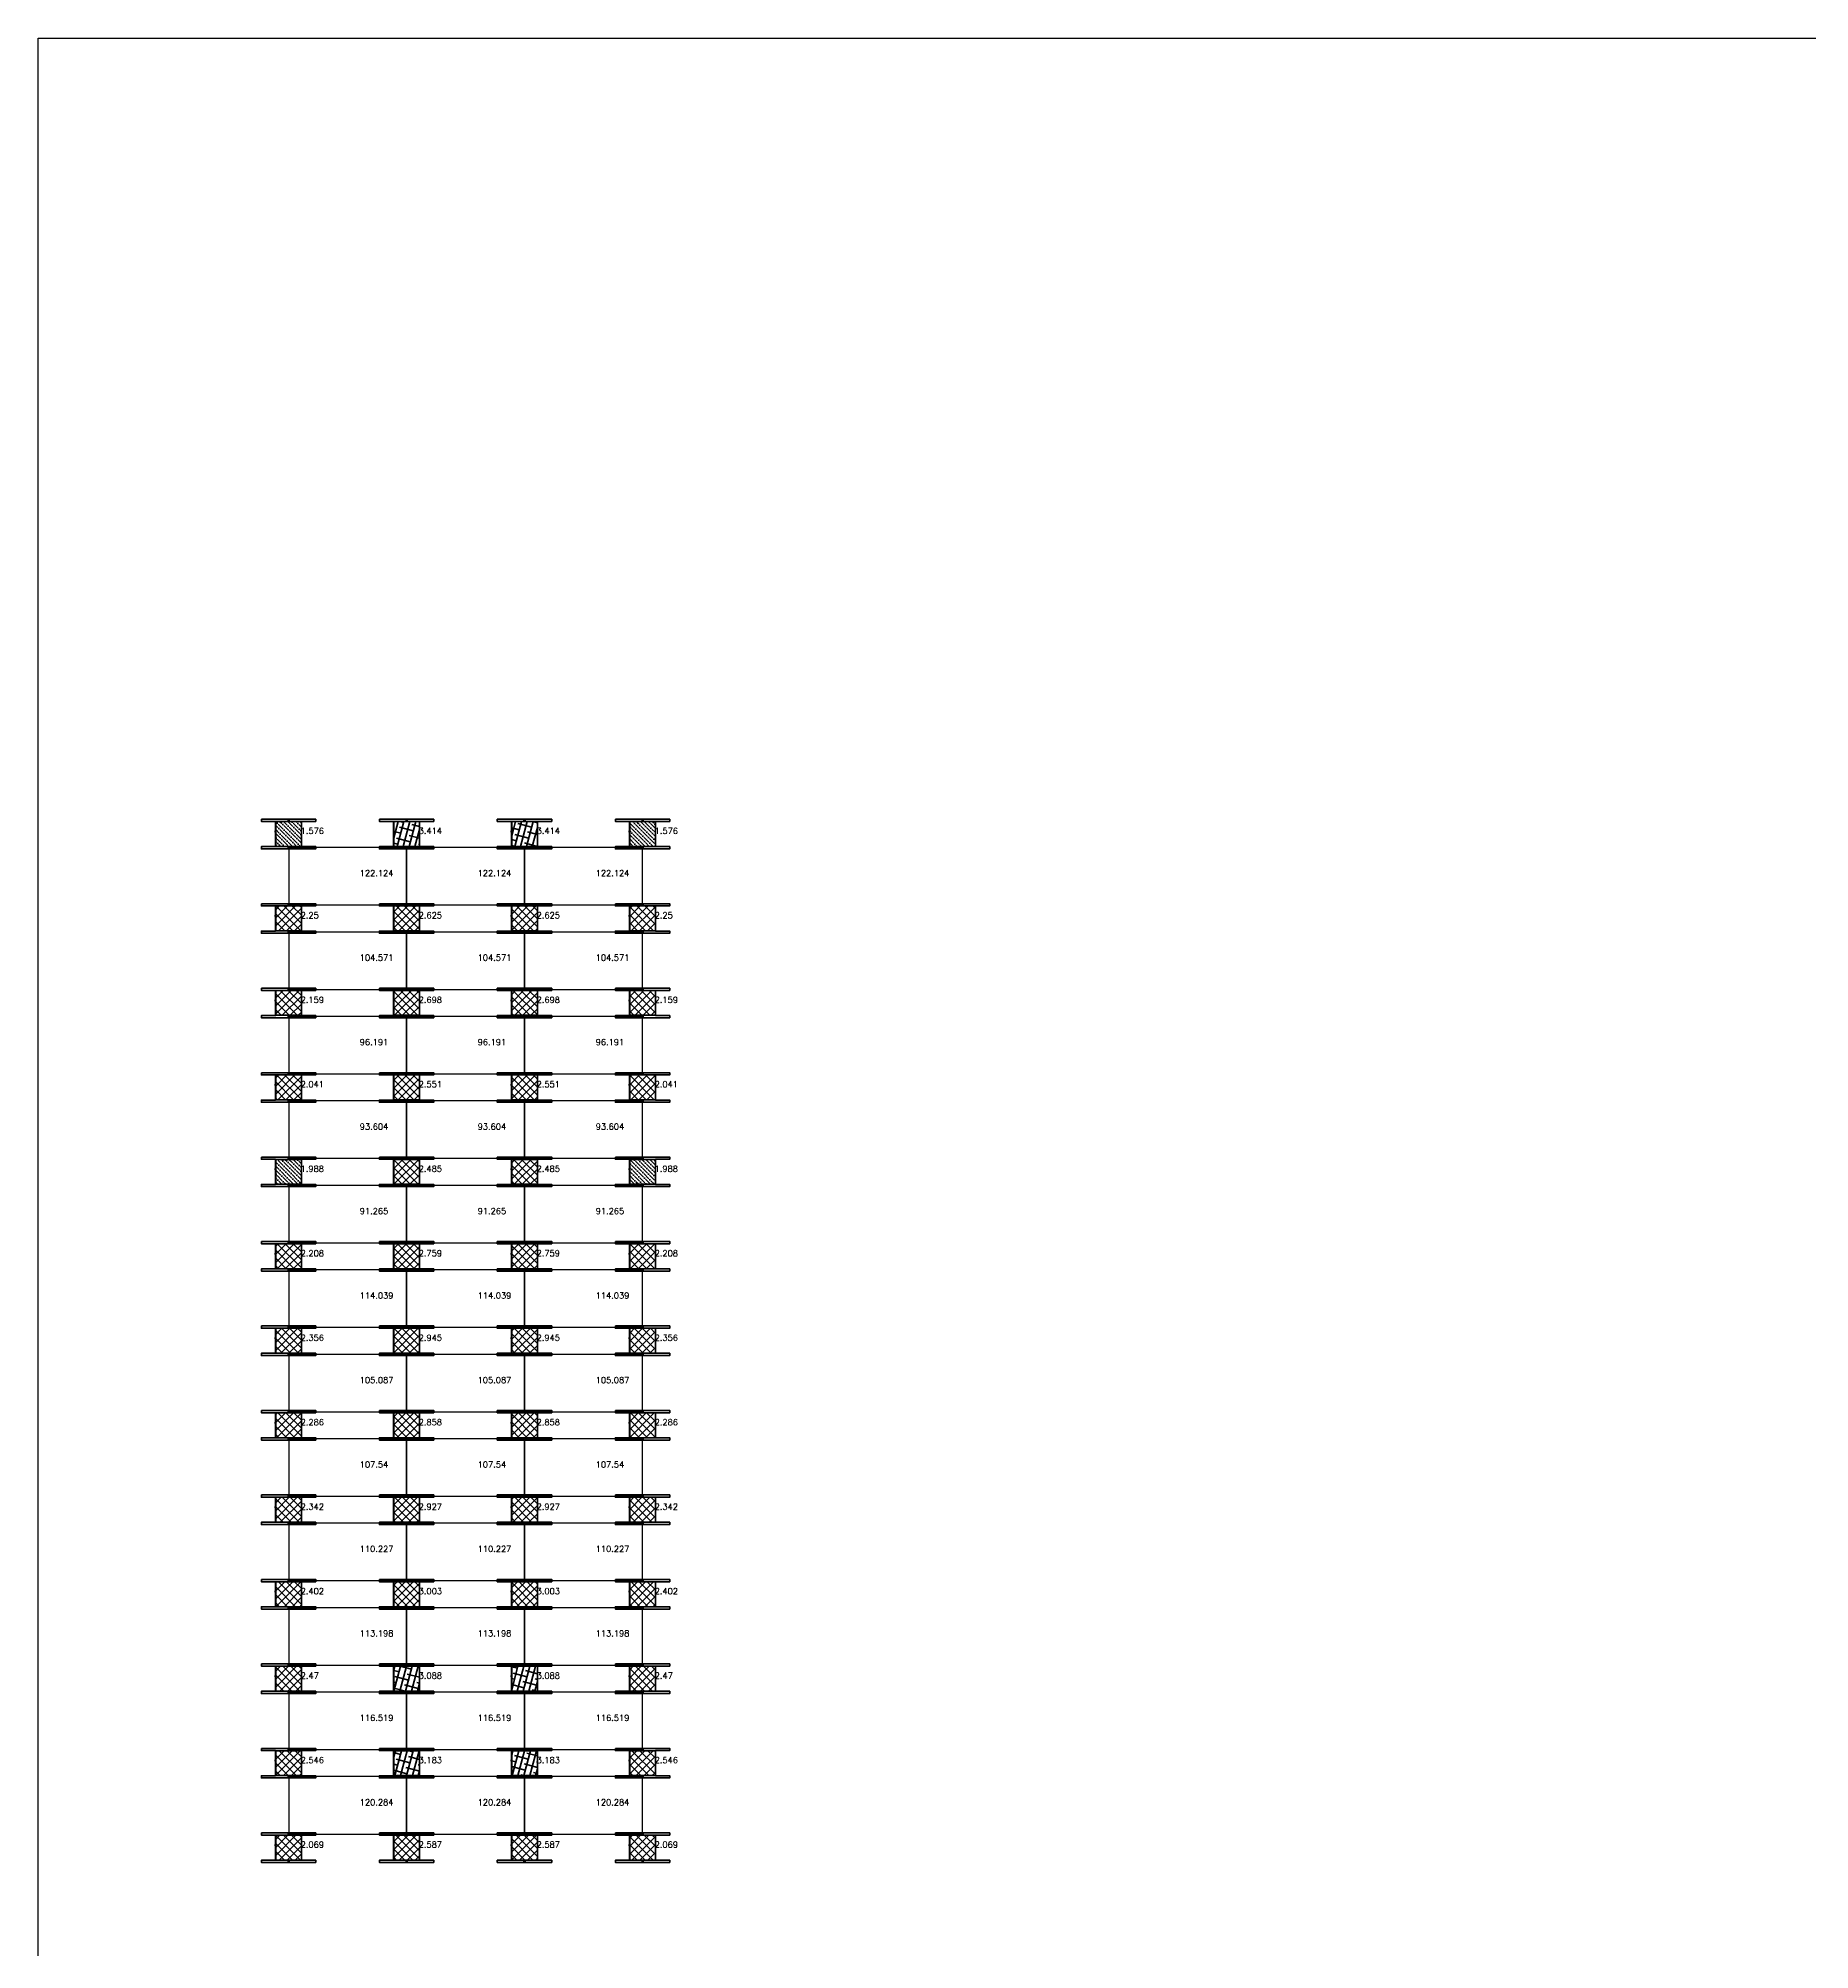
# Model space of a CAD drawing. Header units: inches. Extents: x 3750 to 10146, y -443 to 5941.
# Drawn here: x 3896 to 5068, y 4677 to 5941 of the extents above; entities that cross this region are included whole.
import ezdxf

# ---------------------------------------------------------------- set-up
doc = ezdxf.new("R2010")
doc.units = ezdxf.units.IN
doc.header["$LTSCALE"] = 50
doc.header["$MEASUREMENT"] = 0
for name, color, linetype, lineweight in [('E-PANELS', 140, 'Continuous', 30), ('E2-ECOFEET', 254, 'Continuous', 35), ('E3-ECOFEET', 254, 'Continuous', 35), ('HATCH 2', 140, 'Continuous', 35), ('HATCH 3', 30, 'Continuous', 35), ('HATCH 4', 200, 'Continuous', 35)]:
    doc.layers.add(name, color=color, linetype=linetype, lineweight=lineweight)
doc.layers.add('EF3 TEXT', color=7, linetype='Continuous', plot=False)
doc.layers.add('IFI PERIMETER', color=221, linetype='FENCE', plot=False)
doc.layers.get('E2-ECOFEET').off()
doc.styles.add('mytext', font='romans.shx')
doc.styles.get("Standard").update_dxf_attribs({"font": 'arial.ttf'})
doc.linetypes.add('FENCE', pattern='A,0.5,-0.1,["X",Standard,S=0.1,R=0,X=-0.035,Y=-0.05],-0.1', length=0.7)

# ---------------------------------------------------------------- blocks, each defined once
blk = doc.blocks.new('EF3_HATCH_4')
at = {"layer": 'HATCH 4'}
h = blk.add_hatch(dxfattribs=at)
h.set_pattern_fill('ANSI38', color=256, scale=30, angle=30)
h.set_pattern_definition([(75, (-119.168, -90.9187), (-3.62222, 0.97057), []), (165, (-119.168, -90.9187), (-8.215015, -1.68108), [9.375, -5.625])])
h.paths.add_polyline_path([(-8.5, -8.25), (8.5, -8.25), (8.5, 8.25), (-8.5, 8.25)])
blk.add_lwpolyline([(-8.5, -8.25), (8.5, -8.25), (8.5, 8.25), (-8.5, 8.25)], close=True, dxfattribs=at)
blk = doc.blocks.new('EF3_HATCH_2')
at = {"layer": 'HATCH 2'}
h = blk.add_hatch(dxfattribs=at)
h.set_pattern_fill('ANSI36', color=256, scale=15, angle=90)
h.set_pattern_definition([(135, (-119.168, -90.9187), (-3.64602, 0.994369), [4.6875, -0.9375, 0, -0.9375])])
h.paths.add_polyline_path([(-8.5, -8.25), (8.5, -8.25), (8.5, 8.25), (-8.5, 8.25)])
blk.add_lwpolyline([(-8.5, -8.25), (8.5, -8.25), (8.5, 8.25), (-8.5, 8.25)], close=True, dxfattribs=at)
blk = doc.blocks.new('EF3_HATCH_3')
at = {"layer": 'HATCH 3'}
h = blk.add_hatch(dxfattribs=at)
h.set_pattern_fill('ANSI37', color=256, scale=30)
h.set_pattern_definition([(45, (-119.168, -90.9187), (-2.65165, 2.65165), []), (135, (-119.168, -90.9187), (-2.65165, -2.65165), [])])
h.paths.add_polyline_path([(-8.5, -8.25), (8.5, -8.25), (8.5, 8.25), (-8.5, 8.25)])
blk.add_lwpolyline([(-8.5, -8.25), (8.5, -8.25), (8.5, 8.25), (-8.5, 8.25)], close=True, dxfattribs=at)
blk = doc.blocks.new('YINGLI 305W 10DEG')
at = {"layer": 'E-PANELS'}
blk.add_lwpolyline([(0, 0), (77.56, 0), (77.56, -38.4), (0, -38.4)], close=True, dxfattribs=at)
blk = doc.blocks.new('EF3')
at = {"layer": 'E3-ECOFEET', "color": 5}
for points in [[(0, 0), (0, -1.5), (9.4, -1.5), (9.4, -18.1), (0, -18.1), (0, -19.6), (36, -19.6), (36, -18.1), (26.6, -18.1), (26.6, -1.5), (36, -1.5), (36, 0), (0, 0)], [(8.8, -8.1), (8.9, -8.1)]]:
    blk.add_lwpolyline(points, dxfattribs=at)
at = {"layer": 'E3-ECOFEET'}
for points in [[(17.2, -1), (17.8, -1), (17.8, -0.5)], [(18.2, -0.5), (18.2, -1), (18.8, -1)], [(17.2, -18.5), (17.8, -18.5), (17.8, -19)], [(18.2, -19), (18.2, -18.5), (18.8, -18.5)]]:
    blk.add_lwpolyline(points, dxfattribs=at)

msp = doc.modelspace()

# ---------------------------------------------------------------- linework, layer by layer
at = {"layer": 'IFI PERIMETER'}
msp.add_lwpolyline([(10146.5, -226.8), (3896.1, -226.8), (3896.1, 5941.5), (10146.5, 5941.5)], close=True, dxfattribs=at)

# ---------------------------------------------------------------- block references
at = {"layer": 'E-PANELS'}
for p in [(4062, 5406.2), (4140, 5406.2), (4218.1, 5406.2), (4062, 5350.3), (4140, 5350.3), (4218.1, 5350.3), (4062, 5294.4), (4140, 5294.4), (4218.1, 5294.4), (4062, 5238.5), (4140, 5238.5), (4218.1, 5238.5), (4062, 5182.6), (4140, 5182.6), (4218.1, 5182.6), (4062, 5126.7), (4140, 5126.7), (4218.1, 5126.7), (4062, 5070.8), (4140, 5070.8), (4218.1, 5070.8), (4062, 5014.9), (4140, 5014.9), (4218.1, 5014.9), (4062, 4959.1), (4140, 4959.1), (4218.1, 4959.1), (4062, 4903.2), (4140, 4903.2), (4218.1, 4903.2), (4062, 4847.3), (4140, 4847.3), (4218.1, 4847.3), (4062, 4791.4), (4140, 4791.4), (4218.1, 4791.4)]:
    msp.add_blockref('YINGLI 305W 10DEG', p, dxfattribs=at)
at = {"layer": 'E2-ECOFEET'}
for p in [(4043.7, 5424.7), (4121.8, 5424.7), (4199.8, 5424.7), (4277.9, 5424.7), (4043.7, 5368.8), (4121.8, 5368.8), (4199.8, 5368.8), (4277.9, 5368.8), (4043.7, 5312.9), (4121.8, 5312.9), (4199.8, 5312.9), (4277.9, 5312.9), (4043.7, 5257), (4121.8, 5257), (4199.8, 5257), (4277.9, 5257), (4043.7, 5201.2), (4121.8, 5201.2), (4199.8, 5201.2), (4277.9, 5201.2), (4043.7, 5145.3), (4121.8, 5145.3), (4199.8, 5145.3), (4277.9, 5145.3), (4043.7, 5089.4), (4121.8, 5089.4), (4199.8, 5089.4), (4277.9, 5089.4), (4043.7, 5033.5), (4121.8, 5033.5), (4199.8, 5033.5), (4277.9, 5033.5), (4043.7, 4977.6), (4121.8, 4977.6), (4199.8, 4977.6), (4277.9, 4977.6), (4043.7, 4921.7), (4121.8, 4921.7), (4199.8, 4921.7), (4277.9, 4921.7), (4043.7, 4865.8), (4121.8, 4865.8), (4199.8, 4865.8), (4277.9, 4865.8), (4043.7, 4809.9), (4121.8, 4809.9), (4199.8, 4809.9), (4277.9, 4809.9), (4043.7, 4754), (4121.8, 4754), (4199.8, 4754), (4277.9, 4754)]:
    msp.add_blockref('EF3', p, dxfattribs=at)
at = {"layer": 'HATCH 2'}
for p in [(4061.7, 5415), (4295.9, 5415), (4061.7, 5191.4), (4295.9, 5191.4)]:
    msp.add_blockref('EF3_HATCH_2', p, dxfattribs=at)
at = {"layer": 'HATCH 3'}
for p in [(4061.7, 5359.1), (4139.8, 5359.1), (4217.8, 5359.1), (4295.9, 5359.1), (4061.7, 5303.2), (4139.8, 5303.2), (4217.8, 5303.2), (4295.9, 5303.2), (4061.7, 5247.3), (4139.8, 5247.3), (4217.8, 5247.3), (4295.9, 5247.3), (4139.8, 5191.4), (4217.8, 5191.4), (4061.7, 5135.5), (4139.8, 5135.5), (4217.8, 5135.5), (4295.9, 5135.5), (4061.7, 5079.6), (4139.8, 5079.6), (4217.8, 5079.6), (4295.9, 5079.6), (4061.7, 5023.7), (4139.8, 5023.7), (4217.8, 5023.7), (4295.9, 5023.7), (4061.7, 4967.8), (4139.8, 4967.8), (4217.8, 4967.8), (4295.9, 4967.8), (4061.7, 4911.9), (4139.8, 4911.9), (4217.8, 4911.9), (4295.9, 4911.9), (4061.7, 4856), (4295.9, 4856), (4061.7, 4800.1), (4295.9, 4800.1), (4061.7, 4744.2), (4139.8, 4744.2), (4217.8, 4744.2), (4295.9, 4744.2)]:
    msp.add_blockref('EF3_HATCH_3', p, dxfattribs=at)
at = {"layer": 'HATCH 4'}
for p in [(4139.8, 5415), (4217.8, 5415), (4139.8, 4856), (4217.8, 4856), (4139.8, 4800.1), (4217.8, 4800.1)]:
    msp.add_blockref('EF3_HATCH_4', p, dxfattribs=at)

# ---------------------------------------------------------------- texts
at = {"layer": 'EF3 TEXT', "style": 'mytext'}
for s, p in [('1.576', (4069.7, 5415)), ('3.414', (4147.8, 5415)), ('3.414', (4225.8, 5415)), ('1.576', (4303.9, 5415)), ('122.124', (4108.8, 5387)), ('122.124', (4186.8, 5387)), ('122.124', (4264.9, 5387)), ('2.25', (4069.7, 5359.1)), ('2.625', (4147.8, 5359.1)), ('2.625', (4225.8, 5359.1)), ('2.25', (4303.9, 5359.1)), ('104.571', (4108.8, 5331.1)), ('104.571', (4186.8, 5331.1)), ('104.571', (4264.9, 5331.1)), ('2.159', (4069.7, 5303.2)), ('2.698', (4147.8, 5303.2)), ('2.698', (4225.8, 5303.2)), ('2.159', (4303.9, 5303.2)), ('96.191', (4108.8, 5275.2)), ('96.191', (4186.8, 5275.2)), ('96.191', (4264.9, 5275.2)), ('2.041', (4069.7, 5247.3)), ('2.551', (4147.8, 5247.3)), ('2.551', (4225.8, 5247.3)), ('2.041', (4303.9, 5247.3)), ('93.604', (4108.8, 5219.3)), ('93.604', (4186.8, 5219.3)), ('93.604', (4264.9, 5219.3)), ('1.988', (4069.7, 5191.4)), ('2.485', (4147.8, 5191.4)), ('2.485', (4225.8, 5191.4)), ('1.988', (4303.9, 5191.4)), ('91.265', (4108.8, 5163.4)), ('91.265', (4186.8, 5163.4)), ('91.265', (4264.9, 5163.4)), ('2.208', (4069.7, 5135.5)), ('2.759', (4147.8, 5135.5)), ('2.759', (4225.8, 5135.5)), ('2.208', (4303.9, 5135.5)), ('114.039', (4108.8, 5107.5)), ('114.039', (4186.8, 5107.5)), ('114.039', (4264.9, 5107.5)), ('2.356', (4069.7, 5079.6)), ('2.945', (4147.8, 5079.6)), ('2.945', (4225.8, 5079.6)), ('2.356', (4303.9, 5079.6)), ('105.087', (4108.8, 5051.6)), ('105.087', (4186.8, 5051.6)), ('105.087', (4264.9, 5051.6)), ('2.286', (4069.7, 5023.7)), ('2.858', (4147.8, 5023.7)), ('2.858', (4225.8, 5023.7)), ('2.286', (4303.9, 5023.7)), ('107.54', (4108.8, 4995.7)), ('107.54', (4186.8, 4995.7)), ('107.54', (4264.9, 4995.7)), ('2.342', (4069.7, 4967.8)), ('2.927', (4147.8, 4967.8)), ('2.927', (4225.8, 4967.8)), ('2.342', (4303.9, 4967.8)), ('110.227', (4108.8, 4939.9)), ('110.227', (4186.8, 4939.9)), ('110.227', (4264.9, 4939.9)), ('2.402', (4069.7, 4911.9)), ('3.003', (4147.8, 4911.9)), ('3.003', (4225.8, 4911.9)), ('2.402', (4303.9, 4911.9)), ('113.198', (4108.8, 4884)), ('113.198', (4186.8, 4884)), ('113.198', (4264.9, 4884)), ('2.47', (4069.7, 4856)), ('3.088', (4147.8, 4856)), ('3.088', (4225.8, 4856)), ('2.47', (4303.9, 4856)), ('116.519', (4108.8, 4828.1)), ('116.519', (4186.8, 4828.1)), ('116.519', (4264.9, 4828.1)), ('2.546', (4069.7, 4800.1)), ('3.183', (4147.8, 4800.1)), ('3.183', (4225.8, 4800.1)), ('2.546', (4303.9, 4800.1)), ('120.284', (4108.8, 4772.2)), ('120.284', (4186.8, 4772.2)), ('120.284', (4264.9, 4772.2)), ('2.069', (4069.7, 4744.2)), ('2.587', (4147.8, 4744.2)), ('2.587', (4225.8, 4744.2)), ('2.069', (4303.9, 4744.2))]:
    msp.add_text(s, height=4, dxfattribs=at).set_placement(p)

doc.saveas('drawing.dxf')
